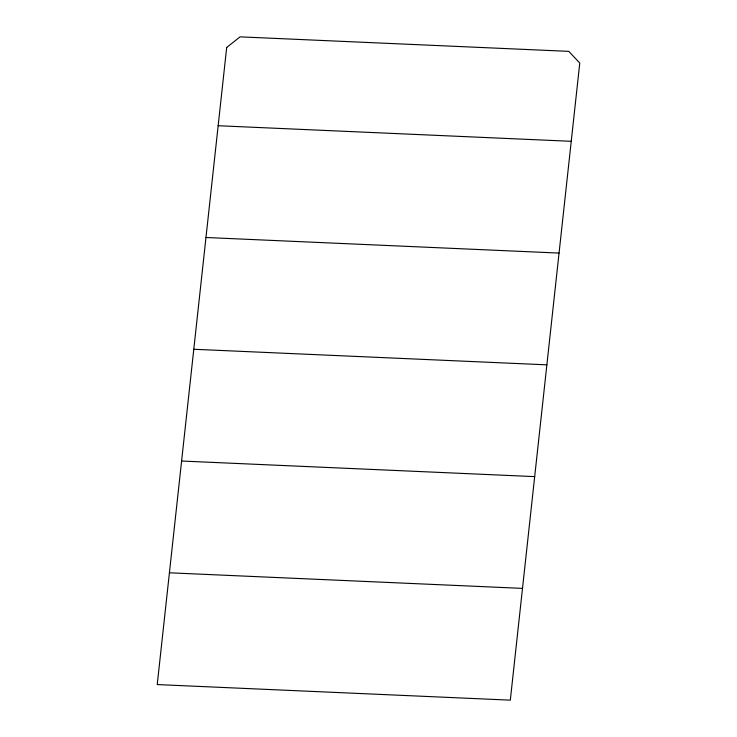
<?xml version="1.0" encoding="UTF-8"?>
<svg xmlns="http://www.w3.org/2000/svg" width="737" height="737" viewBox="0 0 737 737"><rect width="100%" height="100%" fill="white"/><g stroke="black" fill="none" stroke-linecap="round" stroke-linejoin="round"><path stroke-width="1.11" d="M218.152 125.723L571.239 141.311M205.973 237.498L559.051 253.077M193.785 349.264L546.872 364.843M181.597 461.03L534.684 476.618M169.418 572.796L522.496 588.384M226.683 47.49L157.23 684.572L510.317 700.15L579.77 63.069L568.817 51.36L240.078 36.85L226.683 47.49"/></g></svg>
